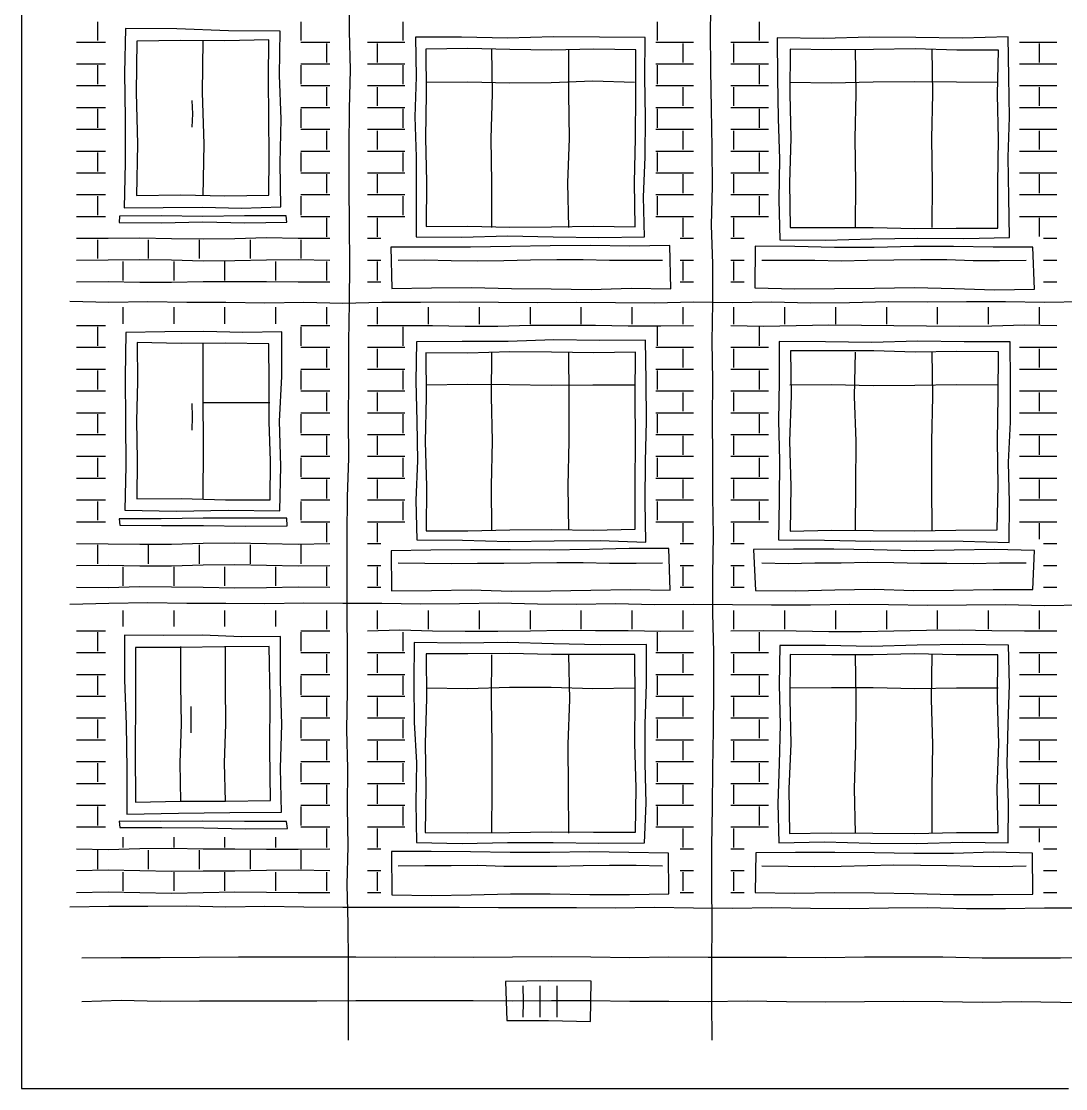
# Model space of a CAD drawing. Header units: millimetres. Extents: x 0 to 320, y 0 to 165.
# Drawn here: x 0 to 86.2, y 0 to 88.1 of the extents above; entities that cross this region are included whole.
import ezdxf

# ---------------------------------------------------------------- set-up
doc = ezdxf.new("R2010")
doc.units = ezdxf.units.MM
for name, color, linetype, true_color in [('01_KARKAS', 1, 'Continuous', 0xd62728), ('02_PROYOMY', 5, 'Continuous', 0x1f5fd6), ('03_BALKONY', 3, 'Continuous', 0x2ca02c), ('04_KLADKA', 32, 'Continuous', 0x8c5a2b), ('07_TSEKOL', 30, 'Continuous', 0xe68a00)]:
    doc.layers.add(name, color=color, linetype=linetype, true_color=true_color)

msp = doc.modelspace()

# ---------------------------------------------------------------- linework, layer by layer
at = {"layer": '01_KARKAS'}
for points in [[(0, 90.588), (0, 87.353), (0, 84.118), (0, 80.882), (0, 77.647), (0, 74.412), (0, 71.176), (0, 67.941), (0, 64.706), (0, 61.471), (0, 58.235), (0, 55), (0, 51.765), (0, 48.529), (0, 45.294), (0, 42.059), (0, 38.824), (0, 35.588), (0, 32.353), (0, 29.118), (0, 25.882), (0, 22.647), (0, 19.412), (0, 16.176), (0, 12.941), (0, 9.706), (0, 6.471), (0, 3.235), (0, 0)], [(27, 4), (26.98, 7.204), (26.988, 10.408), (26.956, 13.612), (26.875, 16.816), (26.962, 20.02), (26.92, 23.224), (26.943, 26.429), (26.861, 29.633), (26.901, 32.837), (26.916, 36.041), (26.885, 39.245), (26.889, 42.449), (26.893, 45.653), (26.915, 48.857), (27.02, 52.061), (26.999, 55.265), (27.014, 58.469), (27.013, 61.673), (27.078, 64.878), (27.11, 68.082), (27.086, 71.286), (27.053, 74.49), (27.047, 77.694), (27.084, 80.898), (27.156, 84.102), (27.078, 87.306), (27.097, 90.51)], [(57, 4), (56.963, 7.204), (56.966, 10.408), (57.006, 13.612), (56.969, 16.816), (56.972, 20.02), (57.024, 23.224), (57.051, 26.429), (57.119, 29.633), (57.136, 32.837), (57.128, 36.041), (57.061, 39.245), (57.064, 42.449), (57.113, 45.653), (57.063, 48.857), (57.06, 52.061), (57.03, 55.265), (57.047, 58.469), (57.011, 61.673), (57.049, 64.878), (57.059, 68.082), (56.943, 71.286), (57.02, 74.49), (57.012, 77.694), (56.947, 80.898), (56.882, 84.102), (56.86, 87.306), (56.907, 90.51)], [(4, 65), (7.216, 64.936), (10.433, 64.977), (13.649, 64.932), (16.866, 64.92), (20.082, 64.884), (23.299, 64.937), (26.515, 64.855), (29.732, 64.935), (32.948, 64.917), (36.165, 64.953), (39.381, 64.935), (42.598, 64.898), (45.814, 64.918), (49.031, 64.887), (52.247, 64.88), (55.464, 64.954), (58.68, 64.9), (61.897, 64.941), (65.113, 64.868), (68.33, 64.885), (71.546, 64.977), (74.763, 64.963), (77.979, 64.983), (81.196, 64.977), (84.412, 64.936), (87.629, 64.984)], [(4, 40), (7.216, 40.09), (10.433, 40.125), (13.649, 40.075), (16.866, 40.086), (20.082, 40.058), (23.299, 40.095), (26.515, 40.07), (29.732, 40.089), (32.948, 40.009), (36.165, 40.063), (39.381, 40.097), (42.598, 40.009), (45.814, 39.999), (49.031, 40.049), (52.247, 39.969), (55.464, 40), (58.68, 39.978), (61.897, 39.941), (65.113, 39.95), (68.33, 39.993), (71.546, 39.965), (74.763, 39.913), (77.979, 39.944), (81.196, 39.981), (84.412, 39.881), (87.629, 39.939)], [(4, 15), (7.216, 15.062), (10.433, 15.052), (13.649, 15.101), (16.866, 15.013), (20.082, 15.057), (23.299, 15.008), (26.515, 14.99), (29.732, 14.99), (32.948, 14.986), (36.165, 14.972), (39.381, 14.95), (42.598, 14.95), (45.814, 14.961), (49.031, 14.93), (52.247, 14.986), (55.464, 14.932), (58.68, 14.896), (61.897, 14.96), (65.113, 14.892), (68.33, 14.873), (71.546, 14.934), (74.763, 14.955), (77.979, 14.865), (81.196, 14.863), (84.412, 14.917), (87.629, 14.914)], [(0, 0), (3.2, 0), (6.4, 0), (9.6, 0), (12.8, 0), (16, 0), (19.2, 0), (22.4, 0), (25.6, 0), (28.8, 0), (32, 0), (35.2, 0), (38.4, 0), (41.6, 0), (44.8, 0), (48, 0), (51.2, 0), (54.4, 0), (57.6, 0), (60.8, 0), (64, 0), (67.2, 0), (70.4, 0), (73.6, 0), (76.8, 0), (80, 0), (83.2, 0), (86.4, 0)]]:
    msp.add_lwpolyline(points, dxfattribs=at)
at = {"layer": '02_PROYOMY'}
for points in [[(8.58, 87.521), (8.497, 83.821), (8.555, 80.12), (8.554, 76.42), (8.481, 72.721)], [(21.36, 87.31), (17.099, 87.329), (12.841, 87.503), (8.58, 87.521)], [(21.402, 72.783), (21.355, 76.414), (21.435, 80.046), (21.312, 83.678), (21.36, 87.31)], [(9.522, 86.472), (9.487, 82.225), (9.572, 77.978), (9.514, 73.731)], [(20.423, 86.569), (16.79, 86.491), (13.155, 86.528), (9.522, 86.472)], [(15, 73.7), (15.082, 77.967), (14.954, 82.233), (15, 86.5)], [(20.41, 73.768), (20.457, 76.968), (20.41, 80.168), (20.39, 83.369), (20.423, 86.569)], [(14.1, 79.37), (14.14, 80.465), (14.1, 81.56)], [(9.514, 73.731), (13.146, 73.789), (16.779, 73.693), (20.41, 73.768)], [(8.481, 72.721), (11.711, 72.738), (14.941, 72.78), (18.172, 72.682), (21.402, 72.783)], [(8.099, 72.03), (8.072, 71.499)], [(8.072, 71.499), (11.528, 71.473), (14.984, 71.565), (18.44, 71.473), (21.896, 71.529)], [(21.846, 72.046), (18.409, 72.064), (14.973, 72.003), (11.536, 72.051), (8.099, 72.03)], [(21.896, 71.529), (21.846, 72.046)], [(8.619, 62.419), (8.564, 58.753), (8.583, 55.087), (8.616, 51.421), (8.531, 47.755)], [(21.497, 62.49), (18.278, 62.411), (15.057, 62.51), (11.838, 62.478), (8.619, 62.419)], [(21.315, 47.691), (21.404, 51.39), (21.306, 55.092), (21.491, 58.79), (21.497, 62.49)], [(9.566, 61.584), (9.591, 58.358), (9.514, 55.133), (9.552, 51.907), (9.532, 48.682)], [(20.431, 61.477), (16.81, 61.548), (13.188, 61.505), (9.566, 61.584)], [(15, 48.7), (15.031, 52.967), (14.999, 57.233), (15, 61.5)], [(20.522, 48.606), (20.544, 51.824), (20.441, 55.041), (20.461, 58.259), (20.431, 61.477)], [(14.1, 54.37), (14.129, 55.465), (14.1, 56.56)], [(15, 56.636), (20.5, 56.636)], [(9.532, 48.682), (13.196, 48.713), (16.858, 48.598), (20.522, 48.606)], [(8.531, 47.755), (12.793, 47.683), (17.054, 47.753), (21.315, 47.691)], [(21.911, 47.105), (18.453, 47.095), (14.994, 47.098), (11.536, 47.043), (8.078, 47.052)], [(8.078, 47.052), (8.123, 46.507)], [(21.929, 46.448), (21.911, 47.105)], [(8.123, 46.507), (11.575, 46.491), (15.026, 46.5), (18.477, 46.442), (21.929, 46.448)], [(8.516, 37.442), (8.504, 33.749), (8.652, 30.058), (8.703, 26.365), (8.702, 22.672)], [(21.392, 37.319), (18.172, 37.285), (14.955, 37.43), (11.735, 37.395), (8.516, 37.442)], [(21.472, 22.824), (21.39, 26.447), (21.497, 30.072), (21.395, 33.695), (21.392, 37.319)], [(9.421, 36.405), (9.43, 32.155), (9.391, 27.905), (9.412, 23.655)], [(20.436, 36.495), (16.764, 36.486), (13.092, 36.428), (9.421, 36.405)], [(13.167, 23.7), (13.116, 26.9), (13.225, 30.1), (13.156, 33.3), (13.167, 36.5)], [(16.833, 23.7), (16.772, 26.9), (16.882, 30.1), (16.838, 33.3), (16.833, 36.5)], [(20.559, 23.786), (20.515, 28.023), (20.534, 32.259), (20.436, 36.495)], [(14.017, 29.37), (14.015, 30.465), (14.017, 31.56)], [(9.412, 23.655), (13.127, 23.74), (16.843, 23.727), (20.559, 23.786)], [(21.871, 22.062), (18.418, 22.048), (14.966, 22.093), (11.513, 22.067), (8.061, 22.094)], [(8.061, 22.094), (8.132, 21.568)], [(8.702, 22.672), (12.959, 22.739), (17.215, 22.784), (21.472, 22.824)], [(21.967, 21.474), (21.871, 22.062)], [(8.132, 21.568), (11.59, 21.552), (15.049, 21.538), (18.508, 21.451), (21.967, 21.474)]]:
    msp.add_lwpolyline(points, dxfattribs=at)
at = {"layer": '03_BALKONY'}
for points in [[(32.535, 86.815), (32.564, 83.515), (32.47, 80.214), (32.573, 76.913), (32.581, 73.613), (32.569, 70.312)], [(51.48, 86.761), (47.691, 86.81), (43.902, 86.826), (40.112, 86.709), (36.324, 86.793), (32.535, 86.815)], [(51.407, 70.326), (51.327, 73.613), (51.486, 76.9), (51.492, 80.187), (51.446, 83.474), (51.48, 86.761)], [(81.436, 86.82), (77.624, 86.707), (73.812, 86.788), (69.999, 86.79), (66.187, 86.702), (62.375, 86.749)], [(62.375, 86.749), (62.388, 83.413), (62.46, 80.079), (62.553, 76.744), (62.511, 73.408), (62.59, 70.073)], [(81.547, 70.275), (81.48, 73.583), (81.422, 76.892), (81.525, 80.202), (81.486, 83.511), (81.436, 86.82)], [(33.386, 85.811), (33.396, 82.151), (33.346, 78.492), (33.425, 74.832), (33.404, 71.173)], [(50.692, 85.763), (47.231, 85.824), (43.77, 85.72), (40.309, 85.793), (36.848, 85.871), (33.386, 85.811)], [(38.833, 71.1), (38.823, 74.775), (38.767, 78.45), (38.877, 82.125), (38.833, 85.8)], [(45.167, 71.1), (45.08, 74.775), (45.232, 78.45), (45.17, 82.125), (45.167, 85.8)], [(50.636, 71.138), (50.586, 74.795), (50.68, 78.451), (50.705, 82.107), (50.692, 85.763)], [(63.441, 85.812), (63.415, 82.133), (63.485, 78.454), (63.382, 74.775), (63.439, 71.096)], [(80.629, 85.735), (77.192, 85.733), (73.754, 85.829), (70.317, 85.774), (66.879, 85.768), (63.441, 85.812)], [(68.833, 71.1), (68.855, 74.775), (68.811, 78.45), (68.876, 82.125), (68.833, 85.8)], [(75.167, 71.1), (75.186, 74.775), (75.115, 78.45), (75.222, 82.125), (75.167, 85.8)], [(80.57, 71.039), (80.566, 74.713), (80.62, 78.387), (80.538, 82.062), (80.629, 85.735)], [(33.4, 83.1), (36.84, 83.127), (40.28, 83.036), (43.72, 83.071), (47.16, 83.189), (50.6, 83.1)], [(63.4, 83.1), (66.84, 83.04), (70.28, 83.119), (73.72, 83.131), (77.16, 83.106), (80.6, 83.1)], [(33.404, 71.173), (36.851, 71.196), (40.297, 71.123), (43.743, 71.153), (47.19, 71.187), (50.636, 71.138)], [(63.439, 71.096), (66.865, 71.086), (70.291, 71.103), (73.717, 71.013), (77.143, 71.026), (80.57, 71.039)], [(53.502, 69.605), (50.215, 69.546), (46.927, 69.604), (43.64, 69.588), (40.354, 69.51), (37.067, 69.477), (33.78, 69.474), (30.492, 69.475)], [(32.569, 70.312), (36.337, 70.297), (40.104, 70.406), (43.872, 70.322), (47.639, 70.252), (51.407, 70.326)], [(53.597, 66.032), (53.502, 69.605)], [(62.59, 70.073), (66.382, 70.057), (70.173, 70.167), (73.964, 70.199), (77.756, 70.17), (81.547, 70.275)], [(30.492, 69.475), (30.562, 66.058)], [(60.552, 69.541), (60.51, 66.118)], [(83.461, 69.454), (80.188, 69.476), (76.916, 69.515), (73.643, 69.518), (70.37, 69.428), (67.097, 69.448), (63.824, 69.531), (60.552, 69.541)], [(83.605, 66.007), (83.461, 69.454)], [(31.1, 68.4), (33.28, 68.416), (35.46, 68.372), (37.64, 68.334), (39.82, 68.375), (42, 68.417), (44.18, 68.439), (46.36, 68.435), (48.54, 68.389), (50.72, 68.381), (52.9, 68.4)], [(61.1, 68.4), (63.28, 68.386), (65.46, 68.385), (67.64, 68.351), (69.82, 68.405), (72, 68.42), (74.18, 68.454), (76.36, 68.436), (78.54, 68.379), (80.72, 68.373), (82.9, 68.4)], [(30.562, 66.058), (33.853, 66.1), (37.143, 66.125), (40.434, 66.053), (43.725, 66.019), (47.015, 65.979), (50.306, 66.08), (53.597, 66.032)], [(60.51, 66.118), (63.809, 66.031), (67.108, 66.047), (70.408, 66.07), (73.707, 66.138), (77.006, 66.056), (80.305, 65.946), (83.605, 66.007)], [(51.495, 61.777), (47.716, 61.762), (43.937, 61.817), (40.159, 61.685), (36.38, 61.667), (32.601, 61.653)], [(51.529, 45.116), (51.463, 48.448), (51.503, 51.78), (51.583, 55.113), (51.543, 58.445), (51.495, 61.777)], [(62.535, 61.687), (62.538, 58.413), (62.48, 55.138), (62.56, 51.863), (62.52, 48.589), (62.474, 45.315)], [(81.601, 61.65), (77.788, 61.646), (73.975, 61.709), (70.161, 61.603), (66.348, 61.649), (62.535, 61.687)], [(32.601, 61.653), (32.555, 58.382), (32.621, 55.111), (32.69, 51.841), (32.548, 48.57), (32.626, 45.299)], [(50.671, 60.792), (47.214, 60.75), (43.757, 60.789), (40.3, 60.828), (36.843, 60.717), (33.385, 60.752)], [(38.833, 46.1), (38.793, 49.775), (38.889, 53.45), (38.802, 57.125), (38.833, 60.8)], [(45.167, 46.1), (45.123, 49.775), (45.192, 53.45), (45.208, 57.125), (45.167, 60.8)], [(63.47, 60.899), (63.531, 57.18), (63.39, 53.462), (63.487, 49.744), (63.437, 46.026)], [(80.621, 60.837), (77.191, 60.84), (73.76, 60.785), (70.331, 60.895), (66.9, 60.905), (63.47, 60.899)], [(68.833, 46.1), (68.868, 49.775), (68.882, 53.45), (68.755, 57.125), (68.833, 60.8)], [(75.167, 46.1), (75.136, 49.775), (75.118, 53.45), (75.21, 57.125), (75.167, 60.8)], [(80.526, 46.122), (80.596, 49.8), (80.541, 53.479), (80.59, 57.158), (80.621, 60.837)], [(81.515, 45.087), (81.546, 48.4), (81.464, 51.713), (81.606, 55.025), (81.61, 58.337), (81.601, 61.65)], [(33.385, 60.752), (33.396, 57.077), (33.331, 53.402), (33.423, 49.728), (33.396, 46.053)], [(50.641, 46.182), (50.655, 49.834), (50.679, 53.487), (50.637, 57.14), (50.671, 60.792)], [(33.4, 58.1), (36.84, 58.17), (40.28, 58.126), (43.72, 58.068), (47.16, 58.089), (50.6, 58.1)], [(63.4, 58.1), (66.84, 58.138), (70.28, 58.051), (73.72, 58.062), (77.16, 58.121), (80.6, 58.1)], [(33.396, 46.053), (36.845, 46.056), (40.294, 46.12), (43.742, 46.169), (47.192, 46.106), (50.641, 46.182)], [(63.437, 46.026), (66.855, 46.095), (70.273, 46.077), (73.691, 46.044), (77.109, 46.108), (80.526, 46.122)], [(32.626, 45.299), (36.407, 45.27), (40.187, 45.161), (43.968, 45.224), (47.749, 45.242), (51.529, 45.116)], [(62.474, 45.315), (66.282, 45.277), (70.09, 45.187), (73.899, 45.213), (77.708, 45.206), (81.515, 45.087)], [(53.425, 44.589), (50.151, 44.586), (46.878, 44.514), (43.604, 44.441), (40.33, 44.481), (37.055, 44.484), (33.782, 44.448), (30.508, 44.398)], [(30.508, 44.398), (30.55, 41.086)], [(53.547, 41.159), (53.425, 44.589)], [(83.596, 44.424), (80.284, 44.515), (76.971, 44.454), (73.658, 44.401), (70.345, 44.481), (67.032, 44.528), (63.72, 44.533), (60.407, 44.5)], [(60.407, 44.5), (60.57, 41.126)], [(83.461, 41.204), (83.596, 44.424)], [(31.1, 43.4), (33.28, 43.379), (35.46, 43.359), (37.64, 43.373), (39.82, 43.381), (42, 43.409), (44.18, 43.438), (46.36, 43.426), (48.54, 43.388), (50.72, 43.375), (52.9, 43.4)], [(61.1, 43.4), (63.28, 43.35), (65.46, 43.411), (67.64, 43.419), (69.82, 43.452), (72, 43.425), (74.18, 43.376), (76.36, 43.371), (78.54, 43.352), (80.72, 43.394), (82.9, 43.4)], [(30.55, 41.086), (33.835, 41.126), (37.12, 41.178), (40.406, 41.062), (43.691, 41.092), (46.976, 41.158), (50.261, 41.211), (53.547, 41.159)], [(60.57, 41.126), (63.84, 41.097), (67.11, 41.165), (70.38, 41.222), (73.651, 41.12), (76.921, 41.144), (80.191, 41.205), (83.461, 41.204)], [(32.405, 36.821), (32.394, 33.519), (32.419, 30.218), (32.614, 26.918), (32.561, 23.616), (32.6, 20.315)], [(51.585, 36.679), (47.748, 36.651), (43.913, 36.721), (40.077, 36.834), (36.241, 36.781), (32.405, 36.821)], [(51.408, 20.306), (51.545, 23.58), (51.463, 26.855), (51.471, 30.13), (51.581, 33.404), (51.585, 36.679)], [(62.591, 36.584), (62.519, 33.325), (62.613, 30.064), (62.537, 26.805), (62.415, 23.546), (62.489, 20.286)], [(81.456, 36.604), (77.683, 36.656), (73.91, 36.614), (70.137, 36.5), (66.364, 36.572), (62.591, 36.584)], [(81.425, 20.293), (81.465, 23.555), (81.349, 26.817), (81.414, 30.079), (81.523, 33.341), (81.456, 36.604)], [(33.392, 35.882), (33.437, 32.196), (33.316, 28.51), (33.367, 24.824), (33.331, 21.138)], [(50.627, 35.848), (47.18, 35.853), (43.733, 35.841), (40.286, 35.915), (36.839, 35.902), (33.392, 35.882)], [(38.833, 21.1), (38.853, 24.775), (38.86, 28.45), (38.806, 32.125), (38.833, 35.8)], [(45.167, 21.1), (45.156, 24.775), (45.129, 28.45), (45.249, 32.125), (45.167, 35.8)], [(50.681, 21.16), (50.736, 24.832), (50.626, 28.504), (50.634, 32.176), (50.627, 35.848)], [(63.438, 35.84), (63.402, 32.146), (63.487, 28.452), (63.34, 24.758), (63.383, 21.064)], [(80.573, 35.812), (77.146, 35.813), (73.719, 35.898), (70.292, 35.816), (66.865, 35.801), (63.438, 35.84)], [(68.833, 21.1), (68.755, 24.775), (68.858, 28.45), (68.869, 32.125), (68.833, 35.8)], [(75.167, 21.1), (75.146, 24.775), (75.203, 28.45), (75.091, 32.125), (75.167, 35.8)], [(80.6, 21.133), (80.525, 24.803), (80.642, 28.473), (80.556, 32.143), (80.573, 35.812)], [(33.4, 33.1), (36.84, 33.047), (40.28, 33.134), (43.72, 33.149), (47.16, 33.044), (50.6, 33.1)], [(63.4, 33.1), (66.84, 33.111), (70.28, 33.118), (73.72, 33.034), (77.16, 33.08), (80.6, 33.1)], [(33.331, 21.138), (36.801, 21.131), (40.271, 21.134), (43.741, 21.194), (47.211, 21.18), (50.681, 21.16)], [(32.6, 20.315), (36.362, 20.232), (40.123, 20.317), (43.885, 20.32), (47.647, 20.277), (51.408, 20.306)], [(62.489, 20.286), (66.276, 20.368), (70.064, 20.261), (73.851, 20.239), (77.638, 20.336), (81.425, 20.293)], [(63.383, 21.064), (66.826, 21.122), (70.27, 21.079), (73.713, 21.052), (77.156, 21.133), (80.6, 21.133)], [(53.405, 19.432), (50.138, 19.493), (46.872, 19.552), (43.604, 19.505), (40.337, 19.489), (37.07, 19.537), (33.804, 19.59), (30.536, 19.579)], [(30.536, 19.579), (30.569, 15.998)], [(53.436, 16.09), (53.405, 19.432)], [(60.603, 19.471), (60.554, 16.187)], [(83.443, 19.427), (80.18, 19.512), (76.917, 19.406), (73.654, 19.405), (70.392, 19.475), (67.129, 19.485), (63.866, 19.501), (60.603, 19.471)], [(83.453, 16.047), (83.443, 19.427)], [(31.1, 18.4), (33.28, 18.419), (35.46, 18.434), (37.64, 18.442), (39.82, 18.36), (42, 18.353), (44.18, 18.36), (46.36, 18.426), (48.54, 18.453), (50.72, 18.438), (52.9, 18.4)], [(61.1, 18.4), (63.28, 18.361), (65.46, 18.345), (67.64, 18.374), (69.82, 18.433), (72, 18.47), (74.18, 18.447), (76.36, 18.41), (78.54, 18.376), (80.72, 18.348), (82.9, 18.4)], [(30.569, 15.998), (33.836, 15.932), (37.102, 16.011), (40.369, 16.096), (43.636, 16.07), (46.902, 16.019), (50.169, 16.019), (53.436, 16.09)], [(60.554, 16.187), (63.825, 16.148), (67.097, 16.191), (70.368, 16.178), (73.639, 16.104), (76.91, 16.04), (80.182, 16.036), (83.453, 16.047)]]:
    msp.add_lwpolyline(points, dxfattribs=at)
at = {"layer": '04_KLADKA'}
for points in [[(6.3, 86.52), (6.3, 88.08)], [(23.1, 86.52), (23.1, 88.08)], [(31.5, 86.52), (31.5, 88.08)], [(52.5, 86.52), (52.5, 88.08)], [(60.9, 86.52), (60.9, 88.08)], [(4.55, 86.4), (6.95, 86.4)], [(23.05, 86.4), (25.45, 86.4)], [(28.55, 86.4), (31.65, 86.4)], [(52.35, 86.4), (55.45, 86.4)], [(58.55, 86.4), (61.65, 86.4)], [(82.35, 86.4), (85.45, 86.4)], [(25.2, 84.72), (25.2, 86.28)], [(29.4, 84.72), (29.4, 86.28)], [(54.6, 84.72), (54.6, 86.28)], [(58.8, 84.72), (58.8, 86.28)], [(84, 84.72), (84, 86.28)], [(4.55, 84.6), (6.95, 84.6)], [(23.05, 84.6), (25.45, 84.6)], [(28.55, 84.6), (31.65, 84.6)], [(52.35, 84.6), (55.45, 84.6)], [(58.55, 84.6), (61.65, 84.6)], [(82.35, 84.6), (85.45, 84.6)], [(6.3, 82.92), (6.3, 84.48)], [(23.1, 82.92), (23.1, 84.48)], [(31.5, 82.92), (31.5, 84.48)], [(52.5, 82.92), (52.5, 84.48)], [(60.9, 82.92), (60.9, 84.48)], [(4.55, 82.8), (6.95, 82.8)], [(23.05, 82.8), (25.45, 82.8)], [(25.2, 81.12), (25.2, 82.68)], [(28.55, 82.8), (31.65, 82.8)], [(29.4, 81.12), (29.4, 82.68)], [(52.35, 82.8), (55.45, 82.8)], [(54.6, 81.12), (54.6, 82.68)], [(58.55, 82.8), (61.65, 82.8)], [(58.8, 81.12), (58.8, 82.68)], [(82.35, 82.8), (85.45, 82.8)], [(84, 81.12), (84, 82.68)], [(4.55, 81), (6.95, 81)], [(6.3, 79.32), (6.3, 80.88)], [(23.05, 81), (25.45, 81)], [(23.1, 79.32), (23.1, 80.88)], [(28.55, 81), (31.65, 81)], [(31.5, 79.32), (31.5, 80.88)], [(52.35, 81), (55.45, 81)], [(52.5, 79.32), (52.5, 80.88)], [(58.55, 81), (61.65, 81)], [(60.9, 79.32), (60.9, 80.88)], [(82.35, 81), (85.45, 81)], [(4.55, 79.2), (6.95, 79.2)], [(23.05, 79.2), (25.45, 79.2)], [(25.2, 77.52), (25.2, 79.08)], [(28.55, 79.2), (31.65, 79.2)], [(29.4, 77.52), (29.4, 79.08)], [(52.35, 79.2), (55.45, 79.2)], [(54.6, 77.52), (54.6, 79.08)], [(58.55, 79.2), (61.65, 79.2)], [(58.8, 77.52), (58.8, 79.08)], [(82.35, 79.2), (85.45, 79.2)], [(84, 77.52), (84, 79.08)], [(4.55, 77.4), (6.95, 77.4)], [(6.3, 75.72), (6.3, 77.28)], [(23.05, 77.4), (25.45, 77.4)], [(23.1, 75.72), (23.1, 77.28)], [(28.55, 77.4), (31.65, 77.4)], [(31.5, 75.72), (31.5, 77.28)], [(52.35, 77.4), (55.45, 77.4)], [(52.5, 75.72), (52.5, 77.28)], [(58.55, 77.4), (61.65, 77.4)], [(60.9, 75.72), (60.9, 77.28)], [(82.35, 77.4), (85.45, 77.4)], [(4.55, 75.6), (6.95, 75.6)], [(23.05, 75.6), (25.45, 75.6)], [(25.2, 73.92), (25.2, 75.48)], [(28.55, 75.6), (31.65, 75.6)], [(29.4, 73.92), (29.4, 75.48)], [(52.35, 75.6), (55.45, 75.6)], [(54.6, 73.92), (54.6, 75.48)], [(58.55, 75.6), (61.65, 75.6)], [(58.8, 73.92), (58.8, 75.48)], [(82.35, 75.6), (85.45, 75.6)], [(84, 73.92), (84, 75.48)], [(4.55, 73.8), (6.95, 73.8)], [(6.3, 72.12), (6.3, 73.68)], [(23.05, 73.8), (25.45, 73.8)], [(23.1, 72.12), (23.1, 73.68)], [(28.55, 73.8), (31.65, 73.8)], [(31.5, 72.12), (31.5, 73.68)], [(52.35, 73.8), (55.45, 73.8)], [(52.5, 72.12), (52.5, 73.68)], [(58.55, 73.8), (61.65, 73.8)], [(60.9, 72.12), (60.9, 73.68)], [(82.35, 73.8), (85.45, 73.8)], [(4.55, 72), (6.95, 72)], [(23.05, 72), (25.45, 72)], [(25.2, 70.32), (25.2, 71.88)], [(28.55, 72), (31.65, 72)], [(29.4, 70.32), (29.4, 71.88)], [(52.35, 72), (55.45, 72)], [(54.6, 70.32), (54.6, 71.88)], [(58.55, 72), (61.65, 72)], [(58.8, 70.32), (58.8, 71.88)], [(82.35, 72), (85.45, 72)], [(84, 70.35), (84, 71.88)], [(4.55, 70.2), (7.162, 70.222), (9.775, 70.228), (12.387, 70.185), (15, 70.166), (17.613, 70.19), (20.225, 70.253), (22.837, 70.222), (25.45, 70.2)], [(6.3, 68.52), (6.3, 70.08)], [(10.5, 68.52), (10.5, 70.08)], [(14.7, 68.52), (14.7, 70.08)], [(18.9, 68.52), (18.9, 70.08)], [(23.1, 68.52), (23.1, 70.08)], [(28.55, 70.2), (29.65, 70.2)], [(54.35, 70.2), (55.45, 70.2)], [(58.55, 70.2), (59.65, 70.2)], [(84.35, 70.2), (85.45, 70.2)], [(4.55, 68.4), (7.162, 68.416), (9.775, 68.449), (12.387, 68.422), (15, 68.349), (17.613, 68.369), (20.225, 68.411), (22.837, 68.459), (25.45, 68.4)], [(8.4, 66.72), (8.4, 68.28)], [(12.6, 66.72), (12.6, 68.28)], [(16.8, 66.72), (16.8, 68.28)], [(21, 66.72), (21, 68.28)], [(25.2, 66.72), (25.2, 68.28)], [(28.55, 68.4), (29.65, 68.4)], [(29.4, 66.72), (29.4, 68.28)], [(54.35, 68.4), (55.45, 68.4)], [(54.6, 66.72), (54.6, 68.28)], [(58.55, 68.4), (59.65, 68.4)], [(58.8, 66.72), (58.8, 68.28)], [(84.35, 68.4), (85.45, 68.4)], [(4.55, 66.6), (7.162, 66.636), (9.775, 66.585), (12.387, 66.571), (15, 66.622), (17.613, 66.618), (20.225, 66.643), (22.837, 66.594), (25.45, 66.6)], [(28.55, 66.6), (29.65, 66.6)], [(54.35, 66.6), (55.45, 66.6)], [(58.55, 66.6), (59.65, 66.6)], [(84.35, 66.6), (85.45, 66.6)], [(8.4, 63.15), (8.4, 64.5)], [(12.6, 63.15), (12.6, 64.5)], [(16.8, 63.15), (16.8, 64.5)], [(21, 63.15), (21, 64.5)], [(25.2, 63.12), (25.2, 64.5)], [(29.4, 63.12), (29.4, 64.5)], [(33.6, 63.12), (33.6, 64.5)], [(37.8, 63.12), (37.8, 64.5)], [(42, 63.12), (42, 64.5)], [(46.2, 63.12), (46.2, 64.5)], [(50.4, 63.12), (50.4, 64.5)], [(54.6, 63.12), (54.6, 64.5)], [(58.8, 63.12), (58.8, 64.5)], [(63, 63.12), (63, 64.5)], [(67.2, 63.12), (67.2, 64.5)], [(71.4, 63.12), (71.4, 64.5)], [(75.6, 63.12), (75.6, 64.5)], [(79.8, 63.12), (79.8, 64.5)], [(84, 63.12), (84, 64.5)], [(4.55, 63), (6.95, 63)], [(6.3, 61.32), (6.3, 62.88)], [(23.05, 63), (25.45, 63)], [(23.1, 61.32), (23.1, 62.88)], [(28.55, 63), (31.24, 63), (33.93, 62.987), (36.62, 62.932), (39.31, 62.955), (42, 63.017), (44.69, 63.036), (47.38, 63.032), (50.07, 62.985), (52.76, 62.985), (55.45, 63)], [(31.5, 61.32), (31.5, 62.88)], [(52.5, 61.32), (52.5, 62.88)], [(58.55, 63), (61.24, 62.947), (63.93, 63.013), (66.62, 63.06), (69.31, 63.022), (72, 62.994), (74.69, 62.978), (77.38, 62.946), (80.07, 62.971), (82.76, 63.041), (85.45, 63)], [(60.9, 61.32), (60.9, 62.88)], [(4.55, 61.2), (6.95, 61.2)], [(23.05, 61.2), (25.45, 61.2)], [(25.2, 59.52), (25.2, 61.08)], [(28.55, 61.2), (31.65, 61.2)], [(29.4, 59.52), (29.4, 61.08)], [(52.35, 61.2), (55.45, 61.2)], [(54.6, 59.52), (54.6, 61.08)], [(58.55, 61.2), (61.65, 61.2)], [(58.8, 59.52), (58.8, 61.08)], [(82.35, 61.2), (85.45, 61.2)], [(84, 59.52), (84, 61.08)], [(4.55, 59.4), (6.95, 59.4)], [(6.3, 57.72), (6.3, 59.28)], [(23.05, 59.4), (25.45, 59.4)], [(23.1, 57.72), (23.1, 59.28)], [(28.55, 59.4), (31.65, 59.4)], [(31.5, 57.72), (31.5, 59.28)], [(52.35, 59.4), (55.45, 59.4)], [(52.5, 57.72), (52.5, 59.28)], [(58.55, 59.4), (61.65, 59.4)], [(60.9, 57.72), (60.9, 59.28)], [(82.35, 59.4), (85.45, 59.4)], [(4.55, 57.6), (6.95, 57.6)], [(23.05, 57.6), (25.45, 57.6)], [(25.2, 55.92), (25.2, 57.48)], [(28.55, 57.6), (31.65, 57.6)], [(29.4, 55.92), (29.4, 57.48)], [(52.35, 57.6), (55.45, 57.6)], [(54.6, 55.92), (54.6, 57.48)], [(58.55, 57.6), (61.65, 57.6)], [(58.8, 55.92), (58.8, 57.48)], [(82.35, 57.6), (85.45, 57.6)], [(84, 55.92), (84, 57.48)], [(4.55, 55.8), (6.95, 55.8)], [(6.3, 54.12), (6.3, 55.68)], [(23.05, 55.8), (25.45, 55.8)], [(23.1, 54.12), (23.1, 55.68)], [(28.55, 55.8), (31.65, 55.8)], [(31.5, 54.12), (31.5, 55.68)], [(52.35, 55.8), (55.45, 55.8)], [(52.5, 54.12), (52.5, 55.68)], [(58.55, 55.8), (61.65, 55.8)], [(60.9, 54.12), (60.9, 55.68)], [(82.35, 55.8), (85.45, 55.8)], [(4.55, 54), (6.95, 54)], [(23.05, 54), (25.45, 54)], [(25.2, 52.32), (25.2, 53.88)], [(28.55, 54), (31.65, 54)], [(29.4, 52.32), (29.4, 53.88)], [(52.35, 54), (55.45, 54)], [(54.6, 52.32), (54.6, 53.88)], [(58.55, 54), (61.65, 54)], [(58.8, 52.32), (58.8, 53.88)], [(82.35, 54), (85.45, 54)], [(84, 52.32), (84, 53.88)], [(4.55, 52.2), (6.95, 52.2)], [(6.3, 50.52), (6.3, 52.08)], [(23.05, 52.2), (25.45, 52.2)], [(23.1, 50.52), (23.1, 52.08)], [(28.55, 52.2), (31.65, 52.2)], [(31.5, 50.52), (31.5, 52.08)], [(52.35, 52.2), (55.45, 52.2)], [(52.5, 50.52), (52.5, 52.08)], [(58.55, 52.2), (61.65, 52.2)], [(60.9, 50.52), (60.9, 52.08)], [(82.35, 52.2), (85.45, 52.2)], [(4.55, 50.4), (6.95, 50.4)], [(23.05, 50.4), (25.45, 50.4)], [(25.2, 48.72), (25.2, 50.28)], [(28.55, 50.4), (31.65, 50.4)], [(29.4, 48.72), (29.4, 50.28)], [(52.35, 50.4), (55.45, 50.4)], [(54.6, 48.72), (54.6, 50.28)], [(58.55, 50.4), (61.65, 50.4)], [(58.8, 48.72), (58.8, 50.28)], [(82.35, 50.4), (85.45, 50.4)], [(84, 48.72), (84, 50.28)], [(4.55, 48.6), (6.95, 48.6)], [(6.3, 46.92), (6.3, 48.48)], [(23.05, 48.6), (25.45, 48.6)], [(23.1, 46.92), (23.1, 48.48)], [(28.55, 48.6), (31.65, 48.6)], [(31.5, 46.92), (31.5, 48.48)], [(52.35, 48.6), (55.45, 48.6)], [(52.5, 46.92), (52.5, 48.48)], [(58.55, 48.6), (61.65, 48.6)], [(60.9, 46.92), (60.9, 48.48)], [(82.35, 48.6), (85.45, 48.6)], [(4.55, 46.8), (6.95, 46.8)], [(23.05, 46.8), (25.45, 46.8)], [(28.55, 46.8), (31.65, 46.8)], [(52.35, 46.8), (55.45, 46.8)], [(58.55, 46.8), (61.65, 46.8)], [(82.35, 46.8), (85.45, 46.8)], [(25.2, 45.12), (25.2, 46.68)], [(29.4, 45.12), (29.4, 46.68)], [(54.6, 45.12), (54.6, 46.68)], [(58.8, 45.12), (58.8, 46.68)], [(84, 45.35), (84, 46.68)], [(4.55, 45), (7.162, 44.986), (9.775, 44.938), (12.387, 44.955), (15, 45.027), (17.613, 45.068), (20.225, 45.01), (22.837, 44.957), (25.45, 45)], [(28.55, 45), (29.65, 45)], [(54.35, 45), (55.45, 45)], [(58.55, 45), (59.65, 45)], [(84.35, 45), (85.45, 45)], [(6.3, 43.32), (6.3, 44.88)], [(10.5, 43.32), (10.5, 44.88)], [(14.7, 43.32), (14.7, 44.88)], [(18.9, 43.32), (18.9, 44.88)], [(23.1, 43.32), (23.1, 44.88)], [(4.55, 43.2), (7.162, 43.211), (9.775, 43.155), (12.387, 43.165), (15, 43.236), (17.613, 43.259), (20.225, 43.223), (22.837, 43.156), (25.45, 43.2)], [(28.55, 43.2), (29.65, 43.2)], [(54.35, 43.2), (55.45, 43.2)], [(58.55, 43.2), (59.65, 43.2)], [(84.35, 43.2), (85.45, 43.2)], [(8.4, 41.52), (8.4, 43.08)], [(12.6, 41.52), (12.6, 43.08)], [(16.8, 41.52), (16.8, 43.08)], [(21, 41.52), (21, 43.08)], [(25.2, 41.52), (25.2, 43.08)], [(29.4, 41.52), (29.4, 43.08)], [(54.6, 41.52), (54.6, 43.08)], [(58.8, 41.52), (58.8, 43.08)], [(4.55, 41.4), (7.162, 41.375), (9.775, 41.441), (12.387, 41.439), (15, 41.39), (17.613, 41.34), (20.225, 41.377), (22.837, 41.422), (25.45, 41.4)], [(28.55, 41.4), (29.65, 41.4)], [(54.35, 41.4), (55.45, 41.4)], [(58.55, 41.4), (59.65, 41.4)], [(84.35, 41.4), (85.45, 41.4)], [(8.4, 38.15), (8.4, 39.48)], [(12.6, 38.15), (12.6, 39.48)], [(16.8, 38.15), (16.8, 39.48)], [(21, 38.15), (21, 39.48)], [(25.2, 37.92), (25.2, 39.48)], [(29.4, 37.92), (29.4, 39.48)], [(33.6, 37.92), (33.6, 39.48)], [(37.8, 37.92), (37.8, 39.48)], [(42, 37.92), (42, 39.48)], [(46.2, 37.92), (46.2, 39.48)], [(50.4, 37.92), (50.4, 39.48)], [(54.6, 37.92), (54.6, 39.48)], [(58.8, 37.92), (58.8, 39.48)], [(63, 37.92), (63, 39.48)], [(67.2, 37.92), (67.2, 39.48)], [(71.4, 37.92), (71.4, 39.48)], [(75.6, 37.92), (75.6, 39.48)], [(79.8, 37.92), (79.8, 39.48)], [(84, 37.92), (84, 39.48)], [(4.55, 37.8), (6.95, 37.8)], [(6.3, 36.12), (6.3, 37.68)], [(23.05, 37.8), (25.45, 37.8)], [(23.1, 36.12), (23.1, 37.68)], [(28.55, 37.8), (31.24, 37.864), (33.93, 37.787), (36.62, 37.763), (39.31, 37.753), (42, 37.789), (44.69, 37.841), (47.38, 37.832), (50.07, 37.835), (52.76, 37.773), (55.45, 37.8)], [(31.5, 36.12), (31.5, 37.68)], [(52.5, 36.12), (52.5, 37.68)], [(58.55, 37.8), (61.24, 37.819), (63.93, 37.804), (66.62, 37.748), (69.31, 37.746), (72, 37.794), (74.69, 37.86), (77.38, 37.863), (80.07, 37.831), (82.76, 37.798), (85.45, 37.8)], [(60.9, 36.12), (60.9, 37.68)], [(4.55, 36), (6.95, 36)], [(23.05, 36), (25.45, 36)], [(25.2, 34.32), (25.2, 35.88)], [(28.55, 36), (31.65, 36)], [(29.4, 34.32), (29.4, 35.88)], [(52.35, 36), (55.45, 36)], [(54.6, 34.32), (54.6, 35.88)], [(58.55, 36), (61.65, 36)], [(58.8, 34.32), (58.8, 35.88)], [(82.35, 36), (85.45, 36)], [(84, 34.32), (84, 35.88)], [(4.55, 34.2), (6.95, 34.2)], [(6.3, 32.52), (6.3, 34.08)], [(23.05, 34.2), (25.45, 34.2)], [(23.1, 32.52), (23.1, 34.08)], [(28.55, 34.2), (31.65, 34.2)], [(31.5, 32.52), (31.5, 34.08)], [(52.35, 34.2), (55.45, 34.2)], [(52.5, 32.52), (52.5, 34.08)], [(58.55, 34.2), (61.65, 34.2)], [(60.9, 32.52), (60.9, 34.08)], [(82.35, 34.2), (85.45, 34.2)], [(4.55, 32.4), (6.95, 32.4)], [(23.05, 32.4), (25.45, 32.4)], [(25.2, 30.72), (25.2, 32.28)], [(28.55, 32.4), (31.65, 32.4)], [(29.4, 30.72), (29.4, 32.28)], [(52.35, 32.4), (55.45, 32.4)], [(54.6, 30.72), (54.6, 32.28)], [(58.55, 32.4), (61.65, 32.4)], [(58.8, 30.72), (58.8, 32.28)], [(82.35, 32.4), (85.45, 32.4)], [(84, 30.72), (84, 32.28)], [(4.55, 30.6), (6.95, 30.6)], [(6.3, 28.92), (6.3, 30.48)], [(23.05, 30.6), (25.45, 30.6)], [(23.1, 28.92), (23.1, 30.48)], [(28.55, 30.6), (31.65, 30.6)], [(31.5, 28.92), (31.5, 30.48)], [(52.35, 30.6), (55.45, 30.6)], [(52.5, 28.92), (52.5, 30.48)], [(58.55, 30.6), (61.65, 30.6)], [(60.9, 28.92), (60.9, 30.48)], [(82.35, 30.6), (85.45, 30.6)], [(4.55, 28.8), (6.95, 28.8)], [(23.05, 28.8), (25.45, 28.8)], [(25.2, 27.12), (25.2, 28.68)], [(28.55, 28.8), (31.65, 28.8)], [(29.4, 27.12), (29.4, 28.68)], [(52.35, 28.8), (55.45, 28.8)], [(54.6, 27.12), (54.6, 28.68)], [(58.55, 28.8), (61.65, 28.8)], [(58.8, 27.12), (58.8, 28.68)], [(82.35, 28.8), (85.45, 28.8)], [(84, 27.12), (84, 28.68)], [(4.55, 27), (6.95, 27)], [(6.3, 25.32), (6.3, 26.88)], [(23.05, 27), (25.45, 27)], [(23.1, 25.32), (23.1, 26.88)], [(28.55, 27), (31.65, 27)], [(31.5, 25.32), (31.5, 26.88)], [(52.35, 27), (55.45, 27)], [(52.5, 25.32), (52.5, 26.88)], [(58.55, 27), (61.65, 27)], [(60.9, 25.32), (60.9, 26.88)], [(82.35, 27), (85.45, 27)], [(4.55, 25.2), (6.95, 25.2)], [(23.05, 25.2), (25.45, 25.2)], [(25.2, 23.52), (25.2, 25.08)], [(28.55, 25.2), (31.65, 25.2)], [(29.4, 23.52), (29.4, 25.08)], [(52.35, 25.2), (55.45, 25.2)], [(54.6, 23.52), (54.6, 25.08)], [(58.55, 25.2), (61.65, 25.2)], [(58.8, 23.52), (58.8, 25.08)], [(82.35, 25.2), (85.45, 25.2)], [(84, 23.52), (84, 25.08)], [(4.55, 23.4), (6.95, 23.4)], [(6.3, 21.72), (6.3, 23.28)], [(23.05, 23.4), (25.45, 23.4)], [(23.1, 21.72), (23.1, 23.28)], [(28.55, 23.4), (31.65, 23.4)], [(31.5, 21.72), (31.5, 23.28)], [(52.35, 23.4), (55.45, 23.4)], [(52.5, 21.72), (52.5, 23.28)], [(58.55, 23.4), (61.65, 23.4)], [(60.9, 21.72), (60.9, 23.28)], [(82.35, 23.4), (85.45, 23.4)], [(4.55, 21.6), (6.95, 21.6)], [(23.05, 21.6), (25.45, 21.6)], [(25.2, 19.92), (25.2, 21.48)], [(28.55, 21.6), (31.65, 21.6)], [(29.4, 19.92), (29.4, 21.48)], [(52.35, 21.6), (55.45, 21.6)], [(54.6, 19.92), (54.6, 21.48)], [(58.55, 21.6), (61.65, 21.6)], [(58.8, 19.92), (58.8, 21.48)], [(82.35, 21.6), (85.45, 21.6)], [(84, 20.35), (84, 21.48)], [(8.4, 19.92), (8.4, 20.75)], [(12.6, 19.92), (12.6, 20.75)], [(16.8, 19.92), (16.8, 20.75)], [(21, 19.92), (21, 20.75)], [(4.55, 19.8), (7.162, 19.738), (9.775, 19.812), (12.387, 19.854), (15, 19.811), (17.613, 19.791), (20.225, 19.759), (22.837, 19.771), (25.45, 19.8)], [(6.3, 18.12), (6.3, 19.68)], [(10.5, 18.12), (10.5, 19.68)], [(14.7, 18.12), (14.7, 19.68)], [(18.9, 18.12), (18.9, 19.68)], [(23.1, 18.12), (23.1, 19.68)], [(28.55, 19.8), (29.65, 19.8)], [(54.35, 19.8), (55.45, 19.8)], [(58.55, 19.8), (59.65, 19.8)], [(84.35, 19.8), (85.45, 19.8)], [(4.55, 18), (7.162, 18.059), (9.775, 18.013), (12.387, 17.962), (15, 17.972), (17.613, 17.982), (20.225, 18.033), (22.837, 18.055), (25.45, 18)], [(8.4, 16.32), (8.4, 17.88)], [(12.6, 16.32), (12.6, 17.88)], [(16.8, 16.32), (16.8, 17.88)], [(21, 16.32), (21, 17.88)], [(25.2, 16.32), (25.2, 17.88)], [(28.55, 18), (29.65, 18)], [(29.4, 16.32), (29.4, 17.88)], [(54.35, 18), (55.45, 18)], [(54.6, 16.32), (54.6, 17.88)], [(58.55, 18), (59.65, 18)], [(58.8, 16.32), (58.8, 17.88)], [(84.35, 18), (85.45, 18)], [(4.55, 16.2), (7.162, 16.245), (9.775, 16.19), (12.387, 16.136), (15, 16.188), (17.613, 16.254), (20.225, 16.233), (22.837, 16.192), (25.45, 16.2)], [(28.55, 16.2), (29.65, 16.2)], [(54.35, 16.2), (55.45, 16.2)], [(58.55, 16.2), (59.65, 16.2)], [(84.35, 16.2), (85.45, 16.2)]]:
    msp.add_lwpolyline(points, dxfattribs=at)
at = {"layer": '07_TSEKOL'}
for points in [[(5, 10.8), (8.229, 10.826), (11.458, 10.84), (14.688, 10.858), (17.917, 10.869), (21.146, 10.88), (24.375, 10.876), (27.604, 10.869), (30.833, 10.868), (34.062, 10.883), (37.292, 10.855), (40.521, 10.87), (43.75, 10.914), (46.979, 10.873), (50.208, 10.838), (53.438, 10.883), (56.667, 10.844), (59.896, 10.846), (63.125, 10.865), (66.354, 10.834), (69.583, 10.887), (72.812, 10.88), (76.042, 10.87), (79.271, 10.791), (82.5, 10.797), (85.729, 10.798), (88.958, 10.818)], [(47.016, 8.873), (43.482, 8.904), (39.949, 8.855)], [(39.949, 8.855), (40.052, 5.617)], [(46.953, 5.55), (47.016, 8.873)], [(41.4, 5.9), (41.433, 7.2), (41.4, 8.5)], [(42.8, 5.9), (42.818, 7.2), (42.8, 8.5)], [(44.2, 5.9), (44.223, 7.2), (44.2, 8.5)], [(5, 7.2), (8.229, 7.303), (11.458, 7.233), (14.688, 7.24), (17.917, 7.263), (21.146, 7.263), (24.375, 7.244), (27.604, 7.279), (30.833, 7.279), (34.062, 7.275), (37.292, 7.286), (40.521, 7.257), (43.75, 7.28), (46.979, 7.284), (50.208, 7.224), (53.438, 7.218), (56.667, 7.195), (59.896, 7.246), (63.125, 7.194), (66.354, 7.176), (69.583, 7.185), (72.812, 7.217), (76.042, 7.187), (79.271, 7.148), (82.5, 7.2), (85.729, 7.128), (88.958, 7.124)], [(40.052, 5.617), (43.503, 5.617), (46.953, 5.55)]]:
    msp.add_lwpolyline(points, dxfattribs=at)

doc.saveas('drawing.dxf')
